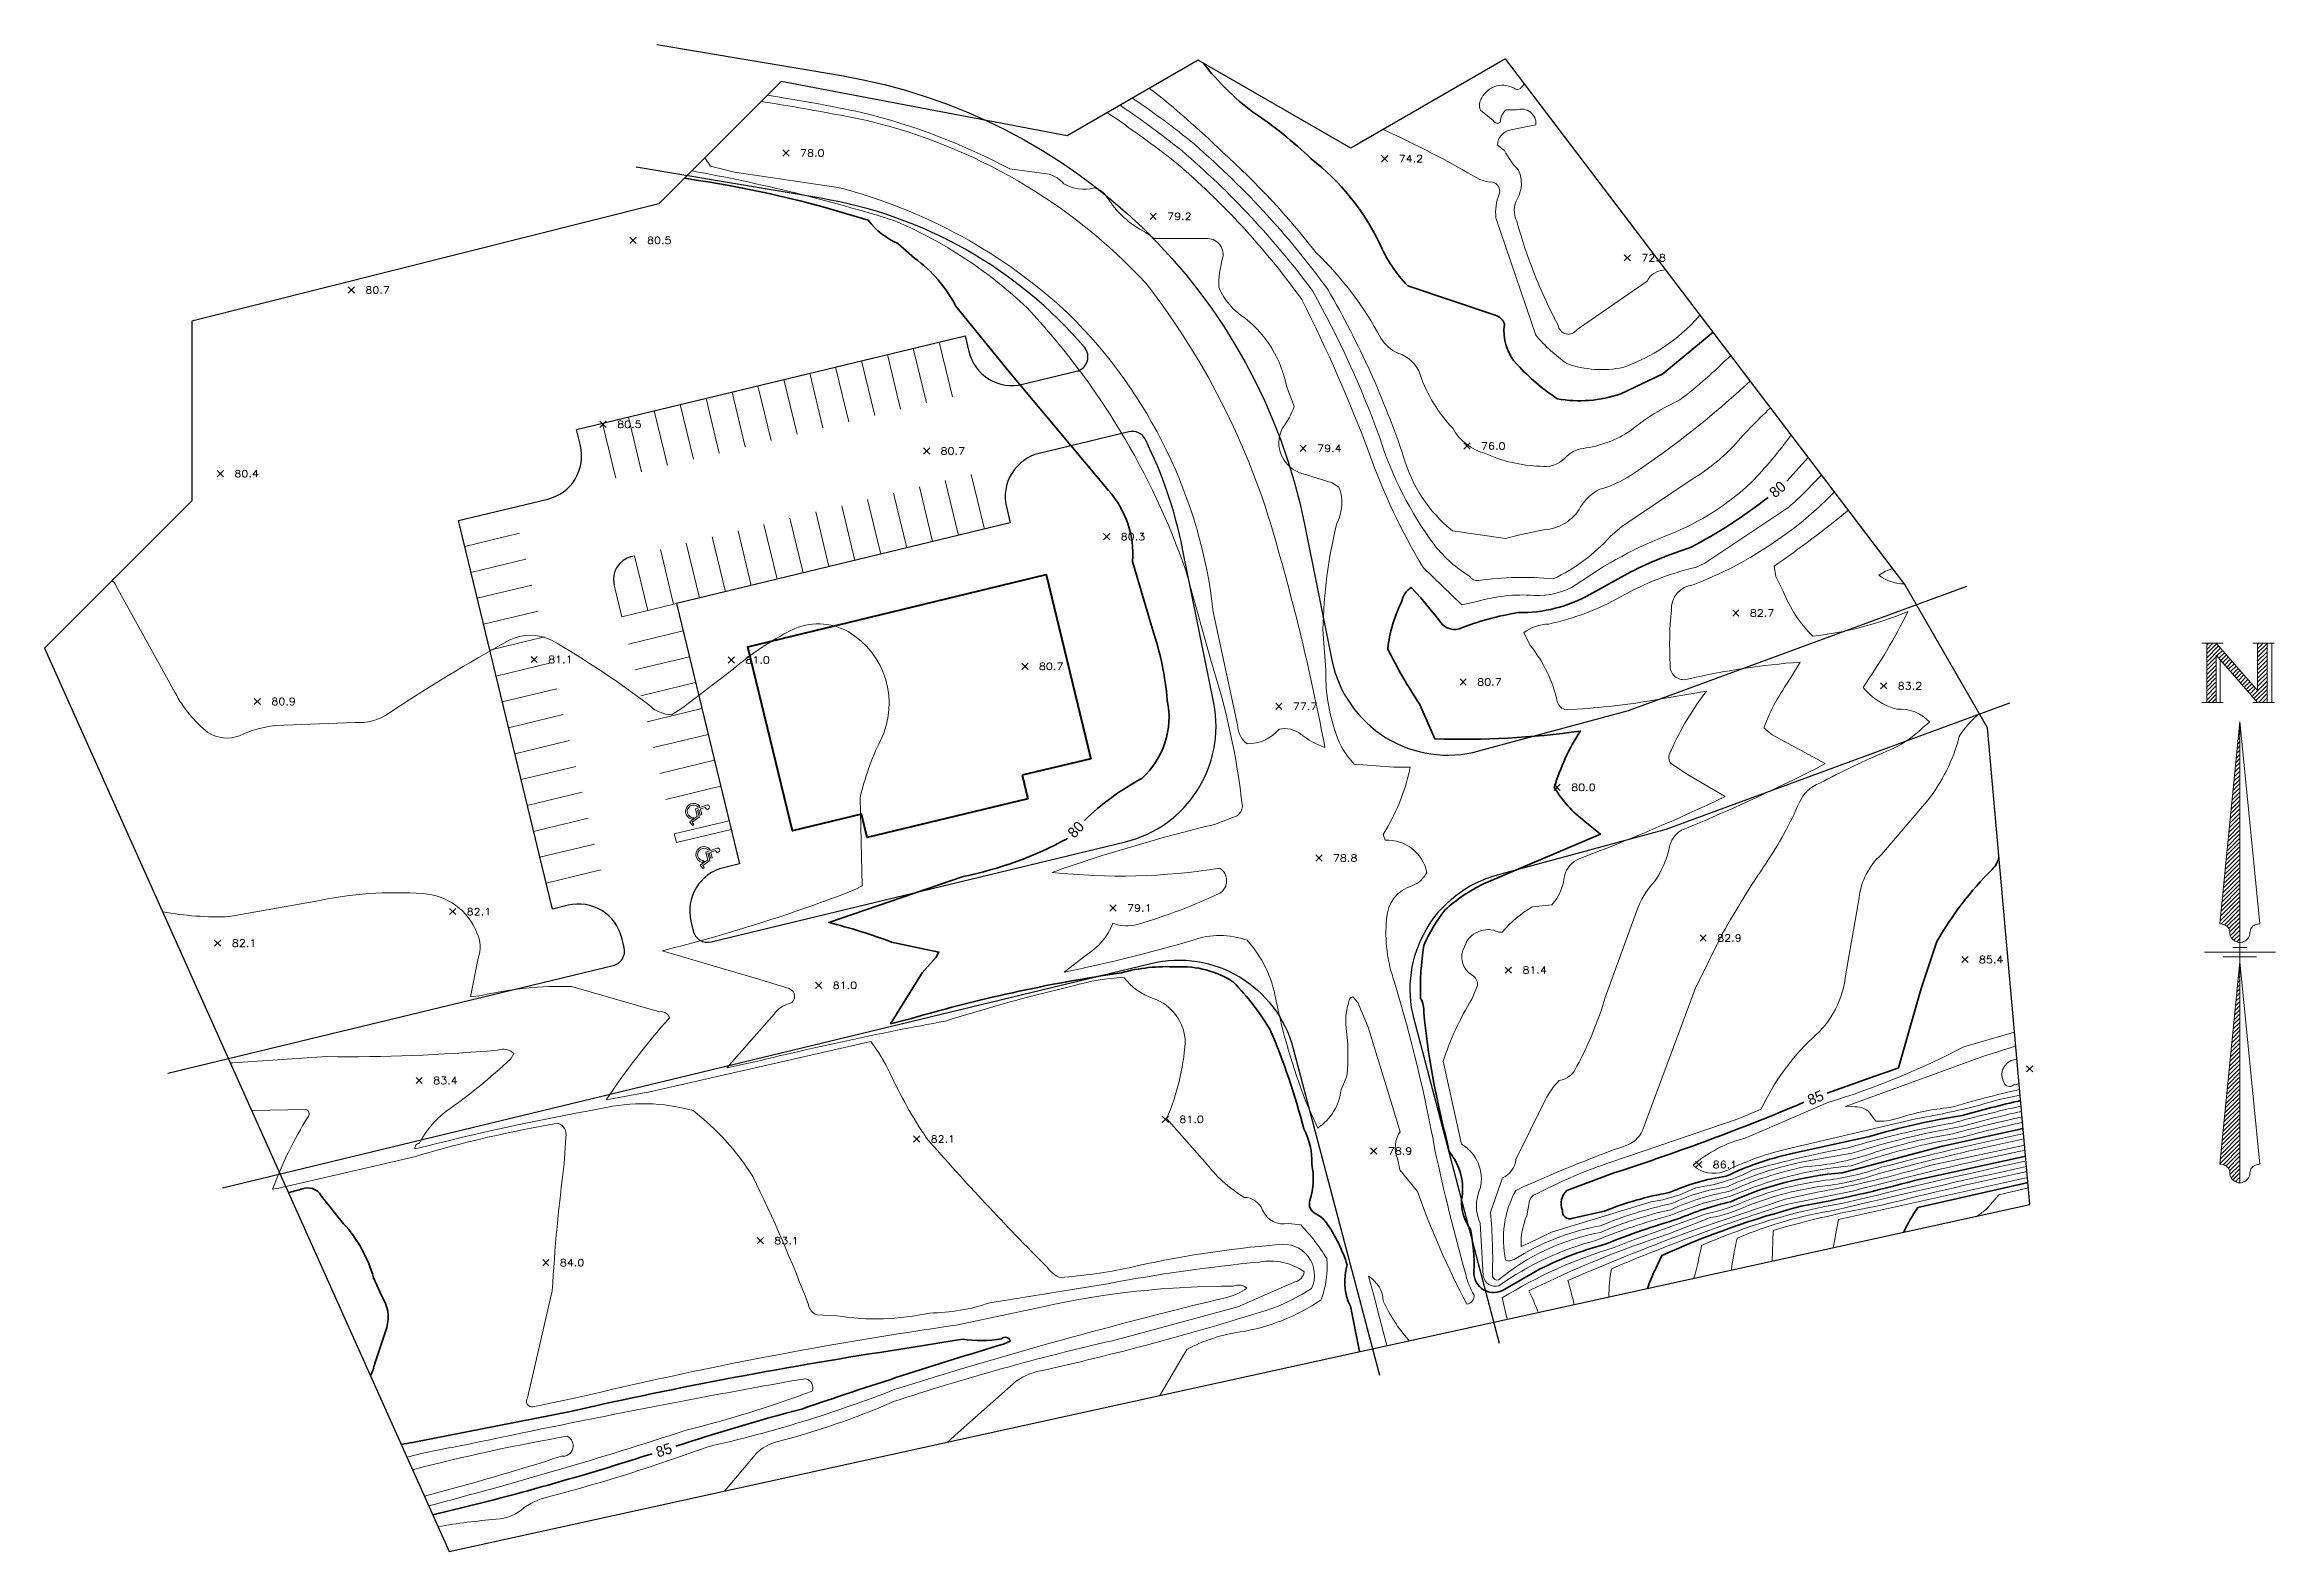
# Model space of a CAD drawing. Header units: feet. Extents: x 78 to 1026291, y 30 to 91635.
# Drawn here: x 1025538 to 1026291, y 91126 to 91635 of the extents above; entities outside this region: 1.
import ezdxf
from ezdxf.enums import TextEntityAlignment as Align

# ---------------------------------------------------------------- set-up
doc = ezdxf.new("R2010")
doc.units = ezdxf.units.FT
doc.header["$LTSCALE"] = 0.5
doc.header["$MEASUREMENT"] = 0
for name, color, linetype, lineweight in [('A-Anno-Note', 10, 'Continuous', 25), ('A-Anno-Symb', 6, 'Continuous', 18), ('C-Site-Cntr', 11, 'Continuous', 35), ('C-Site-Cntr-Intm', 9, 'Continuous', 18), ('C-Site-Ftpr', 2, 'Continuous', 50), ('C-Site-Pkng', 70, 'Continuous', 18), ('C-Site-Road', 57, 'Continuous', 25), ('C-Site-Spot-Elev', 9, 'Continuous', 35)]:
    doc.layers.add(name, color=color, linetype=linetype, lineweight=lineweight)
doc.layers.add('G-Anno-View', color=161, linetype='Continuous', lineweight=18, plot=False)
doc.styles.add('60', font='simplex.shx', dxfattribs={"width": 1.15, "height": 2.4})

# ---------------------------------------------------------------- blocks, each defined once
blk = doc.blocks.new('North')
for p, q in [((-0.14, 2.61), (-0.32, 2.61)), ((-0.28, 2.11), (-0.28, 2.61)), ((-0.28, 2.61), (-0.18, 2.61)), ((-0.28, 2.522), (-0.193, 2.61)), ((-0.28, 2.557), (-0.228, 2.61)), ((-0.28, 2.593), (-0.263, 2.61)), ((-0.28, 2.487), (-0.18, 2.587)), ((-0.28, 2.451), (-0.164, 2.568)), ((-0.28, 2.416), (-0.2, 2.496)), ((-0.28, 2.381), (-0.2, 2.461)), ((0.15, 2.21), (-0.2, 2.61)), ((-0.2, 2.11), (-0.2, 2.51)), ((-0.2, 2.51), (0.15, 2.11)), ((-0.2, 2.51), (-0.2, 2.11)), ((-0.194, 2.503), (-0.147, 2.549)), ((-0.177, 2.484), (-0.131, 2.53)), ((-0.167, 2.11), (-0.167, 2.472)), ((-0.161, 2.465), (-0.114, 2.511)), ((-0.144, 2.446), (-0.098, 2.493)), ((-0.128, 2.427), (-0.081, 2.474)), ((-0.111, 2.408), (-0.065, 2.455)), ((0.29, 2.61), (0.11, 2.61)), ((0.23, 2.61), (0.15, 2.61)), ((0.15, 2.21), (0.15, 2.61)), ((0.15, 2.563), (0.196, 2.61)), ((0.15, 2.599), (0.161, 2.61)), ((0.15, 2.528), (0.228, 2.606)), ((0.15, 2.492), (0.228, 2.571)), ((0.15, 2.457), (0.23, 2.537)), ((0.15, 2.422), (0.23, 2.502)), ((0.15, 2.386), (0.23, 2.466)), ((0.23, 2.11), (0.23, 2.61)), ((0.23, 2.608), (0.232, 2.61)), ((0.269, 2.11), (0.269, 2.61)), ((-0.28, 2.345), (-0.2, 2.425)), ((-0.28, 2.31), (-0.2, 2.39)), ((-0.28, 2.275), (-0.2, 2.355)), ((-0.28, 2.239), (-0.2, 2.319)), ((-0.28, 2.204), (-0.2, 2.284)), ((-0.095, 2.39), (-0.048, 2.436)), ((-0.078, 2.371), (-0.032, 2.417)), ((-0.06, 2.35), (-0.014, 2.397)), ((-0.045, 2.333), (0.001, 2.379)), ((-0.029, 2.314), (0.018, 2.361)), ((-0.012, 2.295), (0.034, 2.342)), ((0.004, 2.276), (0.051, 2.323)), ((0.021, 2.258), (0.067, 2.304)), ((0.037, 2.239), (0.084, 2.285)), ((0.054, 2.22), (0.1, 2.266)), ((0.103, 2.163), (0.23, 2.29)), ((0.15, 2.351), (0.23, 2.431)), ((0.15, 2.316), (0.23, 2.396)), ((0.15, 2.28), (0.23, 2.36)), ((0.15, 2.245), (0.23, 2.325)), ((-0.14, 2.11), (-0.32, 2.11)), ((-0.28, 2.169), (-0.2, 2.249)), ((-0.28, 2.13), (-0.2, 2.21)), ((-0.28, 2.11), (-0.2, 2.11)), ((-0.268, 2.11), (-0.2, 2.178)), ((-0.233, 2.11), (-0.2, 2.142)), ((0.07, 2.201), (0.117, 2.248)), ((0.087, 2.182), (0.133, 2.229)), ((0.29, 2.11), (0.11, 2.11)), ((0.12, 2.145), (0.23, 2.254)), ((0.136, 2.126), (0.23, 2.219)), ((0.15, 2.11), (0.23, 2.11)), ((0.156, 2.11), (0.23, 2.184)), ((0.191, 2.11), (0.23, 2.148)), ((0.227, 2.11), (0.23, 2.113)), ((0.23, 2.11), (0.28, 2.11)), ((0, 1.95), (-0.17, 0.24)), ((-0.003, 1.915), (0, 1.919)), ((0, -1.95), (0, 1.95)), ((0, 1.95), (0.17, 0.24)), ((-0.027, 1.68), (0, 1.706)), ((-0.023, 1.719), (0, 1.742)), ((-0.019, 1.758), (0, 1.777)), ((-0.015, 1.797), (0, 1.813)), ((-0.011, 1.837), (0, 1.848)), ((-0.007, 1.876), (0, 1.883)), ((-0.046, 1.483), (0, 1.53)), ((-0.042, 1.523), (0, 1.565)), ((-0.039, 1.562), (0, 1.6)), ((-0.035, 1.601), (0, 1.636)), ((-0.031, 1.64), (0, 1.671)), ((-0.066, 1.287), (0, 1.353)), ((-0.062, 1.326), (0, 1.388)), ((-0.058, 1.366), (0, 1.424)), ((-0.054, 1.405), (0, 1.459)), ((-0.05, 1.444), (0, 1.494)), ((-0.089, 1.051), (0, 1.141)), ((-0.085, 1.091), (0, 1.176)), ((-0.082, 1.13), (0, 1.212)), ((-0.078, 1.169), (0, 1.247)), ((-0.074, 1.209), (0, 1.282)), ((-0.07, 1.248), (0, 1.318)), ((-0.109, 0.855), (0, 0.964)), ((-0.105, 0.894), (0, 0.999)), ((-0.101, 0.934), (0, 1.035)), ((-0.097, 0.973), (0, 1.07)), ((-0.093, 1.012), (0, 1.105)), ((-0.128, 0.659), (0, 0.787)), ((-0.124, 0.698), (0, 0.823)), ((-0.121, 0.737), (0, 0.858)), ((-0.117, 0.777), (0, 0.893)), ((-0.113, 0.816), (0, 0.929)), ((-0.152, 0.423), (0, 0.575)), ((-0.148, 0.463), (0, 0.61)), ((-0.144, 0.502), (0, 0.646)), ((-0.14, 0.541), (0, 0.681)), ((-0.136, 0.58), (0, 0.717)), ((-0.132, 0.62), (0, 0.752)), ((-0.167, 0.266), (0, 0.434)), ((-0.163, 0.306), (0, 0.469)), ((-0.16, 0.345), (0, 0.504)), ((-0.159, 0.239), (0, 0.398)), ((-0.156, 0.384), (0, 0.54)), ((-0.131, 0.232), (0, 0.363)), ((-0.109, 0.219), (0, 0.328)), ((-0.093, 0.2), (0, 0.292)), ((-0.085, 0.172), (0, 0.257)), ((-0.081, 0.14), (0, 0.222)), ((-0.3, 0), (0.3, 0)), ((-0.068, 0.118), (0, 0.186)), ((-0.06, 0.04), (0.06, 0.04)), ((-0.05, 0.101), (0, 0.151)), ((-0.027, 0.088), (0, 0.116)), ((0, 0.08), (0, 0.08)), ((0, -0.08), (-0.17, -1.79)), ((-0.14, -0.04), (0.14, -0.04)), ((-0.01, -0.177), (0, -0.167)), ((-0.006, -0.138), (0, -0.132)), ((-0.002, -0.098), (0, -0.097)), ((0, -0.04), (0, -1.95)), ((0, -0.08), (0.17, -1.79)), ((-0.029, -0.373), (0, -0.344)), ((-0.025, -0.334), (0, -0.309)), ((-0.021, -0.295), (0, -0.273)), ((-0.017, -0.255), (0, -0.238)), ((-0.014, -0.216), (0, -0.203)), ((-0.053, -0.609), (0, -0.556)), ((-0.049, -0.57), (0, -0.521)), ((-0.045, -0.53), (0, -0.486)), ((-0.041, -0.491), (0, -0.45)), ((-0.037, -0.452), (0, -0.415)), ((-0.033, -0.413), (0, -0.379)), ((-0.072, -0.805), (0, -0.733)), ((-0.068, -0.766), (0, -0.698)), ((-0.064, -0.727), (0, -0.662)), ((-0.06, -0.687), (0, -0.627)), ((-0.056, -0.648), (0, -0.592)), ((-0.092, -1.001), (0, -0.91)), ((-0.088, -0.962), (0, -0.874)), ((-0.084, -0.923), (0, -0.839)), ((-0.08, -0.884), (0, -0.804)), ((-0.076, -0.844), (0, -0.768)), ((-0.115, -1.237), (0, -1.122)), ((-0.111, -1.198), (0, -1.087)), ((-0.107, -1.158), (0, -1.051)), ((-0.103, -1.119), (0, -1.016)), ((-0.099, -1.08), (0, -0.981)), ((-0.096, -1.041), (0, -0.945)), ((-0.135, -1.433), (0, -1.299)), ((-0.131, -1.394), (0, -1.263)), ((-0.127, -1.355), (0, -1.228)), ((-0.123, -1.315), (0, -1.193)), ((-0.119, -1.276), (0, -1.157)), ((-0.154, -1.63), (0, -1.475)), ((-0.15, -1.59), (0, -1.44)), ((-0.146, -1.551), (0, -1.405)), ((-0.142, -1.512), (0, -1.369)), ((-0.138, -1.472), (0, -1.334)), ((-0.17, -1.787), (0, -1.617)), ((-0.166, -1.747), (0, -1.582)), ((-0.162, -1.708), (0, -1.546)), ((-0.158, -1.669), (0, -1.511)), ((-0.142, -1.794), (0, -1.652)), ((-0.117, -1.805), (0, -1.688)), ((-0.099, -1.822), (0, -1.723)), ((-0.087, -1.845), (0, -1.758)), ((-0.084, -1.878), (0, -1.794)), ((-0.074, -1.904), (0, -1.829)), ((-0.058, -1.923), (0, -1.864)), ((-0.037, -1.937), (0, -1.9)), ((-0.012, -1.947), (0, -1.935))]:
    blk.add_line(p, q)
for points in [[(-0.17, 0.24, -0.093518), (-0.128, 0.231, -0.116423), (-0.1, 0.21, -0.187274), (-0.085, 0.166, 0.176917), (-0.07, 0.12, 0.09767), (-0.041, 0.095, 0.083681), (0, 0.08)], [(0.17, 0.24, 0.093518), (0.128, 0.231, 0.116423), (0.1, 0.21, 0.187274), (0.085, 0.166, -0.176917), (0.07, 0.12, -0.09767), (0.041, 0.095, -0.083681), (0, 0.08)], [(-0.17, -1.79, -0.093518), (-0.128, -1.799, -0.116423), (-0.1, -1.82, -0.187274), (-0.085, -1.864, 0.176917), (-0.07, -1.91, 0.09767), (-0.041, -1.935, 0.083681), (0, -1.95)], [(0.17, -1.79, 0.093518), (0.128, -1.799, 0.116423), (0.1, -1.82, 0.187274), (0.085, -1.864, -0.176917), (0.07, -1.91, -0.09767), (0.041, -1.935, -0.083681), (0, -1.95)]]:
    blk.add_lwpolyline(points, format="xyb")
blk = doc.blocks.new('SPOT')
for p, q in [((-0.5, -0.5), (0.5, 0.5)), ((-0.5, 0.5), (0.5, -0.5))]:
    blk.add_line(p, q)
blk = doc.blocks.new('I_SITE_PARKING_Handicap Symbol_P')
at = {"color": 0, "linetype": 'ByBlock', "lineweight": -2}
for points in [[(-0.0204, 0.0036), (-0.0209, 0.01, 1.375474), (0.0151, -0.0272), (0.0119, -0.0191, -1.496783)], [(-0.0191, 0.0336), (-0.0156, -0.0065), (0.0111, -0.0065), (0.0225, -0.0351), (0.0361, -0.0297), (0.0339, -0.0243), (0.0258, -0.0275), (0.0151, -0.0006), (-0.0103, -0.0006), (-0.0107, 0.0044), (0.0085, 0.0044), (0.0085, 0.0102), (-0.0112, 0.0102), (-0.0127, 0.0269, 2.822933)]]:
    blk.add_lwpolyline(points, format="xyb", close=True, dxfattribs=at)
at = {"layer": 'Defpoints', "color": 0, "linetype": 'ByBlock', "lineweight": -2}
blk.add_point((-0.0361, -0.0417), dxfattribs=at)

msp = doc.modelspace()

# ---------------------------------------------------------------- linework, layer by layer
msp.add_lwpolyline([(1025674.24, 91125.7), (1026208.19, 91242.88), (1026193.85, 91403.91), (1026165.88, 91452.37), (1026031.05, 91629.85), (1025978.79, 91599.67), (1025927.27, 91629.41), (1025883, 91603.85), (1025786.43, 91622.26), (1025745.11, 91580.94), (1025587.36, 91541.33), (1025587.36, 91480.63), (1025537.61, 91430.87)], close=True)
at = {"layer": 'C-Site-Cntr', "flags": 128}
for points, elevation in [([(1026101.16, 91537.56), (1026084.19, 91523.48), (1026069.94, 91516.71, -0.128797), (1026048.47, 91515.07, -0.057611), (1026034.96, 91526.61, -0.230799), (1026030.68, 91540.26, 0.279811), (1026027.52, 91543.25), (1025998.02, 91553.24, -0.089033), (1025988.47, 91567.61, 0.116314), (1025965.41, 91596.09, 0.047197), (1025945.64, 91611.95, -0.06606), (1025929, 91628.41, -0.06606)], 75), ([(1025888.81, 91372.59, -0.069714), (1025908.23, 91386.84, 0.265409), (1025916.8, 91413.19, 0.060862), (1025911.81, 91437.21), (1025905.08, 91460.1, 0.20346), (1025896.96, 91484.04), (1025863.35, 91524.2), (1025845.3, 91546.49, 0.113884), (1025831.44, 91562.57), (1025825.8, 91567.48, -0.12372), (1025815.77, 91575.35, 0.042914), (1025753.7, 91589.53, 0.042914)], 80), ([(1026119.74, 91481.73, -0.044354), (1026093.47, 91464.79, 0.03795), (1026073.39, 91456.62), (1026059.49, 91448.92, -0.131807), (1026035.37, 91442.81, 0.05793), (1026015.36, 91437.29, -0.360674), (1026008.55, 91440.44), (1026002.47, 91447.85), (1025999.22, 91451.32, 0.202313), (1025995.94, 91446.43, 0.089983), (1025991.29, 91430.56, 0.031126), (1026002.09, 91411.81), (1026007.22, 91400.21, 0.04393), (1026056.26, 91402.8, 0.069299), (1026047.51, 91383.77, 0.096527), (1026057.85, 91372.31), (1026063.08, 91367.98), (1026023.64, 91351.19, 0.07242), (1026010.56, 91342.34, 0.063637), (1026003.46, 91330.36, 0.045858), (1026002.31, 91312.52, -0.167323), (1026003.4, 91307.78, 0.039152), (1026011.01, 91265.44), (1026011.98, 91260.8, -0.225575), (1026016.17, 91244.37, 0.167113), (1026019.18, 91234.56, -0.058275), (1026020.39, 91220.23, 0.625971), (1026030.81, 91214.28), (1026041.13, 91220.3, -0.053041), (1026064.74, 91229.47, -0.02689), (1026089.36, 91237.99, -0.04699), (1026107, 91243.79, -0.085718), (1026144.7, 91253.61), (1026178.59, 91262.55), (1026205.91, 91268.54)], 80), ([(1025981.78, 91193.19), (1025978.64, 91208.5, -0.188247), (1025977.56, 91222.47, 0.070798), (1025970.96, 91236.16, 0.126576), (1025967, 91239.78, -0.389866), (1025964.97, 91244.28, 0.118797), (1025965.66, 91256.49, 0.127418), (1025962.93, 91268.47, 0.038105), (1025951.48, 91302.1, 0.053531), (1025939.19, 91317.99, 0.159656), (1025919.85, 91323.14, 0.080949), (1025901.31, 91321.17, 0.035203), (1025828.21, 91305.11), (1025823.35, 91303.96), (1025833.99, 91321.17), (1025838.76, 91326.38), (1025839.67, 91328.16), (1025823.63, 91331.55, 0.028348), (1025802.44, 91338.16), (1025847.89, 91353.69, 0.07447), (1025882.96, 91366.46), (1025883.01, 91366.51)], 80), ([(1026139.66, 91280.54), (1026157.67, 91286.86), (1026160.73, 91287.94), (1026163.78, 91289.07), (1026171.43, 91315.83), (1026176.76, 91331.76, -0.067984), (1026195.38, 91356.05, 0.127201), (1026197.75, 91360.15, 0.127201)], 85), ([(1026205.07, 91278, 0.014521), (1026185.29, 91272.92, 0.032735), (1026154, 91265.88), (1026127.33, 91260.02, 0.056288), (1026105.61, 91252.45, 0.070565), (1026086.31, 91246.88, 0.052947), (1026064.47, 91240.65), (1026053.73, 91238.21, -0.590183), (1026050.29, 91241, -0.316118), (1026051.79, 91247.63), (1026067.99, 91253.64, 0.021393), (1026131.86, 91277.41)], 85), ([(1026079.01, 91214.53, -0.046284), (1026082.41, 91222.49), (1026083.81, 91225.68, -0.041748), (1026130.89, 91242.3, 0.022737), (1026169.2, 91251), (1026206.74, 91259.2)], 75), ([(1025647.66, 91185.06, 0.06715), (1025649.12, 91189.2), (1025653.14, 91201.35, 0.225774), (1025651.49, 91211.89), (1025648.7, 91218.16, 0.114238), (1025638.6, 91236.39), (1025631.07, 91245.85, 0.382696), (1025624.26, 91248.01, -0.001739), (1025619.97, 91246.92)], 85), ([(1026165.56, 91233.53, -0.041107), (1026170.3, 91241.84), (1026207.54, 91250.27)], 70), ([(1025750.79, 91161.19, -0.015838), (1025793.31, 91173.79, -0.009334), (1025861.5, 91195.74), (1025863.78, 91196.74, 0.607067), (1025860.86, 91197.5, -0.083374), (1025847.59, 91197.4), (1025826.76, 91194.01, 0.017939), (1025715.25, 91173.01), (1025661.88, 91162.47, 0.023037), (1025658.07, 91161.81, 0.023037)], 85), ([(1025668.73, 91138.02, 0.019357), (1025741.62, 91158.33), (1025742.78, 91158.66)], 85)]:
    msp.add_lwpolyline(points, format="xyb", dxfattribs=dict(at, elevation=elevation))
at = {"layer": 'C-Site-Cntr', "elevation": 80, "flags": 128}
msp.add_lwpolyline([(1026133.3, 91495.25), (1026126.11, 91487.2)], dxfattribs=at)
at = {"layer": 'C-Site-Cntr-Intm', "flags": 128}
for points, elevation in [([(1025781.79, 91617.61, -0.012159), (1025813.57, 91611.79, -0.062091), (1025863.66, 91592.69), (1025876.89, 91590.93, -0.136617), (1025881.88, 91587.67, 0.195072), (1025892.08, 91586.3, -0.203993), (1025896.43, 91583.21, 0.141709), (1025909.57, 91571.27), (1025912.36, 91569.24), (1025930.49, 91569.19, -0.50102), (1025935.39, 91562.25, 0.063671), (1025934.16, 91552.75, 0.148281), (1025943.24, 91542.15, -0.179007), (1025957.07, 91519.3), (1025959.65, 91512.45, -0.078724), (1025955.63, 91505.07, 0.481493), (1025962.68, 91489.72), (1025972.54, 91486.71), (1025974.79, 91485.24, -0.217444), (1025974.06, 91472.94, 0.055833), (1025969.38, 91437.16), (1025970.35, 91423.55, 0.084835), (1025973.19, 91403.77, 0.126551), (1025979.91, 91391.65), (1025993.34, 91390.59), (1025998.85, 91390.59, -0.078729), (1025991.49, 91370.93), (1025989.76, 91367.85), (1025990.4, 91365.98, -0.364039), (1026004.48, 91355.08, -0.187983), (1025999.54, 91350.58, 0.318562), (1025990.9, 91339.51, 0.11154), (1025993.56, 91317.94, -0.027864), (1026007.22, 91261.33, 0.015658), (1026017.5, 91219.64, 0.082932), (1026020.44, 91212.31, -0.411477), (1026017.93, 91209.22, -0.033459), (1026001.28, 91247.23), (1025995.4, 91254.62), (1025994.56, 91258.39, -0.254935), (1025995.42, 91267.46), (1025992.91, 91276), (1025984.67, 91302.76), (1025981.12, 91311.17), (1025979.51, 91313, 0.434814), (1025978.16, 91311.36, 0.100454), (1025977.11, 91303.52, -0.06326), (1025977.43, 91286.24), (1025975.49, 91281.65, -0.219887), (1025967.66, 91268.72), (1025963.54, 91277.94, -0.042653), (1025953.45, 91312.3, 0.141969), (1025943.75, 91332.14, 0.176139), (1025925.49, 91332.18, -0.020012), (1025881.97, 91321.36), (1025889.49, 91327.26, 0.166359), (1025898.41, 91337.89, 0.160951), (1025906.77, 91337.5, 0.037151), (1025934.59, 91348.04, 0.547419), (1025934.48, 91356.51, -0.067525), (1025877.88, 91355.09, -0.024196), (1025932.74, 91371.3), (1025940.41, 91374.2, 0.243133), (1025942.18, 91377.36, 0.050497), (1025931.48, 91426.71), (1025923.03, 91457.07, 0.105088), (1025869.47, 91545.73, 0.090026), (1025824.75, 91575.2, 0.031315), (1025756.23, 91592.05, 0.031315)], 79), ([(1025779.64, 91615.47, -0.012839), (1025815.4, 91609.03, -0.148014), (1025909.6, 91554.08, -0.1003), (1025954.27, 91463.93, -0.023256), (1025970.04, 91397.24, -0.080466), (1025961.89, 91401.75, 0.222392), (1025954.55, 91403.44, -0.223028), (1025943.79, 91398.48, -0.238475), (1025940.56, 91404.95), (1025932.34, 91443.1, 0.171693), (1025883.54, 91543.67, 0.125745), (1025805.66, 91586.45), (1025770.67, 91591.63), (1025762.53, 91593.62), (1025760.6, 91596.43)], 78), ([(1026113.72, 91521.03, -0.03924), (1026073.24, 91489.11, -0.076857), (1026062.87, 91484.51, 0.134173), (1026056.37, 91478.52, -0.26607), (1026043.92, 91470.84), (1026035.88, 91469.09), (1026031.04, 91467.82), (1026013.14, 91470.48, -0.157795), (1025996.64, 91495.47, 0.049969), (1025971.13, 91551.81, 0.060108), (1025924.3, 91602.42, 0.019493), (1025905.09, 91616.6, 0.019493)], 77), ([(1026107.1, 91529.73, -0.033761), (1026089.9, 91514.68, 0.062232), (1026073.36, 91504.36, -0.11832), (1026057.25, 91498.3, 0.167515), (1026051.15, 91495.08, -0.242156), (1026042.7, 91492.25, -0.095899), (1026024.24, 91496.56, -0.208578), (1026013.26, 91505.09, -0.108559), (1026002.23, 91523.2, 0.246808), (1025994.67, 91530.43, -0.14789), (1025988.92, 91535.57, 0.080339), (1025967.11, 91564.32, 0.045477), (1025935.33, 91598.5, 0.028182), (1025910.83, 91619.92, 0.028182)], 76), ([(1026085.08, 91558.73, -0.076636), (1026084.44, 91558.55, 0.263057), (1026078.85, 91554.82), (1026055.2, 91538.42, -0.688974), (1026048.78, 91539.89, -0.052109), (1026034.82, 91575.03, -0.249061), (1026035.14, 91582.73, 0.233615), (1026035.43, 91592.27, -0.078677), (1026030.7, 91598.94), (1026028.36, 91600.75, -0.367386), (1026032.87, 91605.89), (1026041.33, 91607.57, 0.536964), (1026034.79, 91612.66), (1026031.26, 91612.68, 0.245402), (1026029.38, 91608.54, -0.464742), (1026026.84, 91609.01), (1026022.58, 91612.6, -0.264004), (1026023.01, 91616.67, -0.45159), (1026034.42, 91619.65, 0.36723), (1026036.49, 91620.31), (1026037.46, 91621.41)], 73), ([(1026127.53, 91502.84, -0.032813), (1026113.99, 91486.73, -0.094279), (1026086.7, 91469.37, 0.062121), (1026054.96, 91452.28, -0.153629), (1026040.73, 91448.66, 0.08716), (1026021.46, 91446.59), (1026016.33, 91445.4), (1026003.2, 91458.04, -0.050367), (1025985, 91496.73, 0.026692), (1025962.26, 91548.58, 0.06038), (1025919.49, 91595.03, 0.015724), (1025896.59, 91611.69, 0.015724)], 79), ([(1026120.56, 91512.03, 0.024763), (1026107.2, 91498.15, -0.061541), (1026093.04, 91487.25), (1026070.31, 91471.9), (1026066.38, 91468.56, -0.104074), (1026047.18, 91454.2, 0.059996), (1026021.94, 91453.67, -0.331089), (1026019.01, 91455.04, -0.088295), (1026007.14, 91465.52, -0.085698), (1025988.47, 91502.23, 0.039296), (1025965.93, 91551.42, 0.05646), (1025921.67, 91598.89, 0.019489), (1025900.91, 91614.19, 0.019489)], 78), ([(1026096.74, 91543.37, -0.002043), (1026096.26, 91542.78, -0.129092), (1026070.7, 91525.67, -0.138105), (1026051.76, 91526.93, -0.06264), (1026041.25, 91536.55), (1026027.81, 91576.17, -0.123569), (1026028.89, 91584.15, 0.583703), (1026025.39, 91588.28), (1026022.34, 91589.13, 0.025105), (1025989.74, 91605.99, 0.025105)], 74), ([(1026205.72, 91270.65, 0.01378), (1026185.32, 91265.61, 0.043989), (1026147.83, 91255.94, 0.081208), (1026107.05, 91245.65, 0.048809), (1026086.59, 91239.11, 0.0337), (1026061.82, 91230.8, 0.091895), (1026028.82, 91215.41, -0.439126), (1026023.55, 91218.73), (1026022.53, 91236.54, -0.224033), (1026022.53, 91248.26, 0.329733), (1026016.16, 91263.26), (1026009.98, 91291.31, -0.055669), (1026019.64, 91312.28), (1026021.55, 91316.86, 0.320156), (1026019.68, 91320.43, -0.403144), (1026017.16, 91329.93, -0.45436), (1026028.67, 91334.92), (1026029.92, 91334.92, -0.077252), (1026040.06, 91343.43), (1026046.73, 91344.13, 0.161361), (1026050.94, 91353.92, -0.230105), (1026055.94, 91359.7, 0.021615), (1026105.21, 91380.68), (1026093.05, 91387.76), (1026086.74, 91391.99, -0.301871), (1026087.07, 91396.42, -0.061935), (1026098.96, 91416.32), (1026080.37, 91413.09, -0.028833), (1026051.63, 91410.01, -0.299677), (1026048.53, 91412.74, 0.118234), (1026039.39, 91431.7), (1026037.23, 91436.07, -0.150477), (1026045.7, 91438.97, 0.07618), (1026070.05, 91448.24, -0.069435), (1026095.21, 91458.11), (1026098.35, 91459.54), (1026126.73, 91478.44, 0.022513), (1026137.79, 91489.34)], 81), ([(1026205.56, 91272.44, 0.01294), (1026182.14, 91266.79, 0.041802), (1026152.29, 91259.32, -0.055549), (1026131.89, 91255.6, 0.053439), (1026106.66, 91247.33, 0.061793), (1026086.83, 91241.11, 0.048095), (1026063, 91233.4, 0.128688), (1026028.67, 91217.38, -0.368816), (1026026.61, 91218.55, 0.031486), (1026025.97, 91240.32), (1026030.04, 91251.89, 0.262857), (1026034.55, 91258.03), (1026044.44, 91278.17, -0.082688), (1026049.22, 91284.76, 0.259905), (1026055.16, 91289.57, 0.052199), (1026064.74, 91312.83), (1026075.28, 91341.9, -0.105276), (1026081.49, 91352.15, 0.09941), (1026086.43, 91363.65, -0.29255), (1026092.74, 91370.18, 0.016491), (1026136.11, 91390.21), (1026139.03, 91391.81), (1026121.15, 91401.49), (1026118.26, 91403.89, -0.06635), (1026127.34, 91420.63), (1026130.57, 91426.09, 0.03842), (1026092.5, 91420.36, -0.545342), (1026086.69, 91425.31, -0.041251), (1026087.07, 91443.64, -0.401532), (1026094.42, 91452.2, 0.105843), (1026142.17, 91483.57)], 82), ([(1026205.39, 91274.33, 0.014373), (1026184.98, 91269.19, 0.036534), (1026148.07, 91260.17), (1026134.58, 91257.82, 0.069301), (1026105.9, 91248.84, 0.076695), (1026087.18, 91243.2, 0.046799), (1026062.98, 91235.67, 0.096845), (1026034.02, 91224.32, -0.211658), (1026031.09, 91224.07, -0.177028), (1026034.49, 91247.64, -0.022503), (1026072.38, 91263.04, 0.210808), (1026077.7, 91268.79), (1026095.08, 91315.74), (1026104.45, 91334.62, -0.022264), (1026119.07, 91358.17, 0.046394), (1026130.31, 91378.75, -0.205712), (1026137.16, 91385.18, -0.024748), (1026159.86, 91396.01, 0.097021), (1026171.94, 91403.92), (1026174.27, 91405.81, 0.237644), (1026163.25, 91410.19, -0.15907), (1026151.8, 91417.57, 0.038119), (1026166.93, 91443.15, -0.068522), (1026134.84, 91434.83, -0.10193), (1026124.79, 91450.02), (1026122.34, 91455.08), (1026121.8, 91458.55, 0.021674), (1026146.84, 91477.43, 0.021674)], 83), ([(1026165.77, 91452.51, -0.166868), (1026157.14, 91455.51, -0.084352), (1026161.85, 91457.67)], 84), ([(1025914.24, 91178.37), (1025923.42, 91193.91, -0.08971), (1025941.39, 91199.82, 0.111313), (1025968.75, 91210.71, 0.113767), (1025970.66, 91224.61, 0.052168), (1025961.91, 91236), (1025957.72, 91236.5, -0.367001), (1025948.99, 91241.02, 0.307492), (1025942.76, 91245.3, -0.096842), (1025929.52, 91257.35), (1025916.58, 91271.88, 0.084638), (1025922.86, 91297.57, 0.316456), (1025912.07, 91312.47, -0.144813), (1025902.08, 91319.59, 0.061017), (1025885, 91316.7, 0.020142), (1025841.86, 91304.84, 0.014945), (1025775.4, 91290.57), (1025768.07, 91289.06), (1025783.97, 91307.22, -0.179543), (1025789.24, 91310.73, 0.706298), (1025789.06, 91315.81), (1025779.21, 91318.84), (1025746.22, 91328.59, 0.031247), (1025811.4, 91349.26), (1025813.79, 91350.53), (1025813.05, 91380.22, -0.057742), (1025819.91, 91399.59, 0.392811), (1025809.02, 91436.39, 0.248671), (1025789.83, 91436.93, 0.054155), (1025770.15, 91423.76), (1025753.09, 91410.69), (1025749.31, 91408.34, -0.179739), (1025742.2, 91411.23, 0.032231), (1025708.86, 91433.51, 0.231811), (1025694.5, 91433.49, 0.019502), (1025653.76, 91408.78, -0.182461), (1025642.48, 91405.73), (1025615.32, 91404.69, 0.076755), (1025603.43, 91401.23, -0.238031), (1025592.79, 91402.33, -0.106234), (1025581.7, 91415.78), (1025561.73, 91451.77, 0.226236), (1025560.32, 91453.59)], 81), ([(1026205.23, 91276.13, 0.013001), (1026182.02, 91270.4, 0.028804), (1026146.8, 91262.02, 0.026273), (1026114.31, 91254.45, -0.086577), (1026095.34, 91248.54, -0.082365), (1026080.27, 91243.78), (1026046.6, 91233.56), (1026038.87, 91229.81), (1026036.33, 91228.71, -0.114042), (1026038.22, 91239), (1026039.2, 91244.12, -0.279223), (1026041.23, 91246.34, -0.044106), (1026071.87, 91258.93), (1026109.58, 91271.86), (1026117.4, 91275.07, -0.093557), (1026134.7, 91299.11, 0.197774), (1026145.95, 91320.78), (1026150.48, 91346.51, -0.18742), (1026158.03, 91361.09), (1026173.25, 91378.93, 0.108323), (1026184.28, 91400.99, -0.074439), (1026191.07, 91408.74, -0.074439)], 84), ([(1025842.72, 91162.68, -0.011637), (1025845.17, 91164.94), (1025865.77, 91183.17, -0.121245), (1025875.21, 91186.94, 0.022157), (1025952.79, 91207.96, 0.048304), (1025965.56, 91214.51, 0.599702), (1025954.34, 91229.33, 0.035808), (1025903.96, 91221.53, -0.033678), (1025880.65, 91218.2, -0.150532), (1025876.1, 91221.82, -0.017164), (1025835.53, 91265.27, -0.040906), (1025823.12, 91287.35, 0.05259), (1025816.69, 91297.9), (1025742.05, 91280.9), (1025727.28, 91278.28, -0.031928), (1025748.64, 91305.95, 0.371056), (1025745.26, 91307.99), (1025715.54, 91316.51, 0.063385), (1025685.2, 91313.49), (1025681.48, 91313.05), (1025684.03, 91326.13, 0.213393), (1025683.62, 91334.63, 0.293316), (1025665.39, 91347.89, 0.07082), (1025629.31, 91345.33), (1025600.03, 91340.16, -0.057471), (1025577.49, 91341.79)], 82), ([(1026204.91, 91279.81), (1026198.3, 91278.49, -0.031774), (1026169.63, 91271.84), (1026126.84, 91261.75, 0.058762), (1026106.11, 91254.51, -0.261026), (1026095.57, 91255.13), (1026094.42, 91256.22, -0.113415), (1026111.97, 91265.32), (1026139.91, 91277.32, 0.04647), (1026185.89, 91296.18), (1026203.01, 91301.09)], 86), ([(1025767.32, 91146.13), (1025778.12, 91159, -0.114337), (1025784.43, 91162.58, 0.039724), (1025824.32, 91176.28, -0.02394), (1025898.26, 91196.86), (1025940.66, 91208.35), (1025959.93, 91216.74, 0.324756), (1025963.02, 91220.13, 0.204975), (1025947.99, 91223.45, 0.022106), (1025896.65, 91216.13), (1025856.9, 91209.7, -0.079848), (1025836.58, 91206.22, -0.093917), (1025805.16, 91205.29), (1025798.43, 91205.62, -0.272448), (1025795.64, 91209, 0.022783), (1025776.77, 91252.38, 0.087875), (1025756.7, 91274.58, 0.127862), (1025725.5, 91275.28, 0.018256), (1025662.73, 91261.65, -0.44545), (1025664.14, 91263.53, -0.101545), (1025673.1, 91274.28, 0.035586), (1025695.06, 91292.09), (1025696.13, 91293.92, 0.28507), (1025690.69, 91295.04, -0.025288), (1025632.94, 91292.85), (1025601.23, 91290.73, -0.007374), (1025600.36, 91290.71)], 83), ([(1026204.73, 91281.73, 0.018281), (1026181.23, 91275.6, 0.060486), (1026163.34, 91271.93, -0.092181), (1026156.08, 91271.06), (1026154.63, 91272.97, 0.296191), (1026149.01, 91275.86), (1026145.87, 91275.98), (1026193.12, 91293.19, 0.004274), (1026203.42, 91296.46, 0.004274)], 87), ([(1026204.57, 91283.61), (1026202.62, 91283.25, -0.542105), (1026199.37, 91284.12, -0.522131), (1026203.04, 91291.83, -0.000235), (1026203.81, 91292.09, -0.000235)], 88), ([(1025670.5, 91134.05, -0.022137), (1025690.16, 91136.56, 0.177546), (1025699.6, 91140.52, -0.098655), (1025709.07, 91144.45, 0.022798), (1025761.75, 91161.07, 0.037871), (1025824.88, 91180.46, -0.017554), (1025936.95, 91211.51, 0.091112), (1025943.64, 91214.59, 0.30889), (1025939.2, 91215.25, 0.056687), (1025874.22, 91208.24), (1025846.06, 91202.2, 0.02355), (1025717.05, 91177.53), (1025702.59, 91174.49, -0.631537), (1025700.67, 91177.62), (1025709.06, 91213.68, -0.018139), (1025713.1, 91256.6), (1025713.65, 91265.68, 0.389937), (1025710.98, 91270.34), (1025701.96, 91268.64, 0.027949), (1025662.98, 91259.11), (1025616.75, 91248.35), (1025614.63, 91248.02, -0.054638), (1025626.65, 91272.55, 0.492212), (1025625.85, 91275), (1025607.58, 91274.6)], 84), ([(1026031.65, 91204.14), (1026029.94, 91211.33, -0.064503), (1026067.73, 91228.36), (1026072.8, 91230.38), (1026099.1, 91239.86, 0.056796), (1026112.39, 91244.15, -0.069851), (1026140.85, 91251.26, 0.05287), (1026157.95, 91255.44, -0.012937), (1026206.06, 91266.82, -0.012937)], 79), ([(1026042.02, 91206.41, 0.042625), (1026038.91, 91213.67, -0.037757), (1026086.18, 91232.93), (1026100.27, 91238.47, 0.074008), (1026112.48, 91242.34, -0.064371), (1026139.85, 91249.28, 0.045588), (1026157.29, 91253.32, -0.014149), (1026206.22, 91265.05, -0.014149)], 78), ([(1026054.19, 91209.09, 0.018638), (1026052.14, 91217.21, -0.015659), (1026095.89, 91234.68), (1026125.47, 91244.66), (1026136.46, 91247.01, 0.027314), (1026174.77, 91256.22), (1026206.41, 91262.94)], 77), ([(1026065.98, 91211.67, -0.049424), (1026066.82, 91221.15, -0.023877), (1026125.85, 91242.92), (1026148.25, 91247.41, -0.010967), (1026206.56, 91261.26, -0.010967)], 76), ([(1026094.69, 91217.97, 0.021122), (1026097.23, 91228.98, -0.064013), (1026145.08, 91243.28, -0.005725), (1026206.88, 91257.61, -0.005725)], 74), ([(1026107.32, 91220.75, -0.022727), (1026109.25, 91231.52, -0.06125), (1026142.64, 91241.03, -0.005362), (1026207.05, 91255.72, -0.005362)], 73), ([(1026121.08, 91223.77), (1026121.41, 91234.14, -0.025461), (1026158.08, 91242.67, -0.007981), (1026207.2, 91254.02, -0.007981)], 72), ([(1026190.49, 91239, -0.024648), (1026193.49, 91241.28), (1026197.7, 91246.14), (1026207.69, 91248.51)], 69), ([(1025990.95, 91195.21), (1025987.96, 91206.83), (1025986.98, 91210.52), (1025984.81, 91218.62, -0.247616), (1025989.77, 91210.25, 0.074733), (1025998.24, 91197.2, -0.002054), (1025998.45, 91196.85, -0.002054)], 79), ([(1025659.99, 91157.52, -0.028822), (1025677.41, 91161.19, -0.008171), (1025789.98, 91183.28), (1025794.74, 91183.95, -0.442764), (1025796.89, 91179.87, -0.028952), (1025754.31, 91166.63, -0.014792), (1025667.35, 91141.1, -0.014792)], 86), ([(1025661.9, 91153.28, -0.020795), (1025714.12, 91164.59, -0.84091), (1025712.15, 91157.83, -0.01428), (1025665.88, 91144.38, -0.01428)], 87)]:
    msp.add_lwpolyline(points, format="xyb", dxfattribs=dict(at, elevation=elevation))
at = {"layer": 'C-Site-Cntr-Intm', "elevation": 71, "flags": 128}
msp.add_lwpolyline([(1026141.67, 91228.28), (1026143.53, 91237.76), (1026207.39, 91251.95)], dxfattribs=at)
at = {"layer": 'C-Site-Ftpr'}
msp.add_lwpolyline([(1025867.74, 91387.87), (1025869.66, 91379.95), (1025815.41, 91366.84), (1025813.49, 91374.75), (1025790.17, 91369.12), (1025775.13, 91431.32), (1025875.89, 91455.68), (1025890.93, 91393.47)], close=True, dxfattribs=at)
at = {"layer": 'C-Site-Pkng'}
for p, q in [((1025835.48, 91513.65), (1025831.01, 91532.11)), ((1025844.23, 91515.76), (1025839.76, 91534.23)), ((1025809.23, 91507.3), (1025804.77, 91525.77)), ((1025817.98, 91509.42), (1025813.52, 91527.88)), ((1025826.73, 91511.53), (1025822.27, 91530)), ((1025774.24, 91498.84), (1025769.78, 91517.31)), ((1025782.99, 91500.96), (1025778.52, 91519.43)), ((1025791.74, 91503.07), (1025787.27, 91521.54)), ((1025800.48, 91505.19), (1025796.02, 91523.66)), ((1025748, 91492.5), (1025743.53, 91510.97)), ((1025756.74, 91494.61), (1025752.28, 91513.08)), ((1025765.49, 91496.73), (1025761.03, 91515.2)), ((1025730.5, 91488.27), (1025726.04, 91506.74)), ((1025739.25, 91490.39), (1025734.78, 91508.85)), ((1025846.28, 91468.93), (1025841.82, 91487.4)), ((1025855.03, 91471.05), (1025850.57, 91489.52)), ((1025811.29, 91460.48), (1025806.83, 91478.94)), ((1025820.04, 91462.59), (1025815.58, 91481.06)), ((1025828.79, 91464.7), (1025824.32, 91483.17)), ((1025837.54, 91466.82), (1025833.07, 91485.29)), ((1025785.05, 91454.13), (1025780.58, 91472.6)), ((1025793.8, 91456.25), (1025789.33, 91474.71)), ((1025802.54, 91458.36), (1025798.08, 91476.83)), ((1025679.51, 91465.14), (1025697.97, 91469.61)), ((1025750.06, 91445.67), (1025745.59, 91464.14)), ((1025758.8, 91447.79), (1025754.34, 91466.26)), ((1025767.55, 91449.9), (1025763.09, 91468.37)), ((1025776.3, 91452.02), (1025771.84, 91470.49)), ((1025681.62, 91456.4), (1025700.09, 91460.86)), ((1025736.84, 91462.03), (1025735.87, 91461.79)), ((1025741.31, 91443.56), (1025736.84, 91462.03)), ((1025683.74, 91447.65), (1025702.2, 91452.11)), ((1025732.56, 91441.44), (1025729.98, 91452.14)), ((1025685.85, 91438.9), (1025704.32, 91443.36)), ((1025732.56, 91441.44), (1025751.03, 91445.91)), ((1025687.96, 91430.15), (1025706.43, 91434.61)), ((1025734.79, 91432.21), (1025753.26, 91436.67)), ((1025736.91, 91423.46), (1025755.37, 91427.93)), ((1025690.08, 91421.4), (1025708.55, 91425.87)), ((1025739.02, 91414.71), (1025757.49, 91419.18)), ((1025692.19, 91412.65), (1025710.66, 91417.12)), ((1025694.31, 91403.91), (1025712.78, 91408.37)), ((1025741.14, 91405.97), (1025759.6, 91410.43)), ((1025696.42, 91395.16), (1025714.89, 91399.62)), ((1025743.25, 91397.22), (1025761.72, 91401.68)), ((1025698.54, 91386.41), (1025717.01, 91390.87)), ((1025745.36, 91388.47), (1025763.83, 91392.93)), ((1025700.65, 91377.66), (1025719.12, 91382.13)), ((1025747.48, 91379.72), (1025765.95, 91384.19)), ((1025702.77, 91368.91), (1025721.23, 91373.38)), ((1025750.3, 91368.06), (1025768.77, 91372.52)), ((1025750.3, 91368.06), (1025751, 91365.14)), ((1025751, 91365.14), (1025769.47, 91369.61)), ((1025704.88, 91360.17), (1025723.35, 91364.63)), ((1025707, 91351.42), (1025725.46, 91355.88))]:
    msp.add_line(p, q, dxfattribs=at)
at = {"layer": 'C-Site-Pkng', "lineweight": -2}
msp.add_arc((1025737.75, 91454.02), 8, 103.58842, 193.58842, dxfattribs=at)
at = {"layer": 'C-Site-Road'}
for points in [[(1025744.35, 91634.7), (1025806.75, 91624.21, -0.310961), (1025963.15, 91472.69), (1025972.37, 91426.81, 0.433809), (1026022.05, 91396.08), (1026072.57, 91409.78), (1026186.86, 91451.79)], [(1025579.21, 91287.26), (1025729.66, 91323.63, 0.414214), (1025733.34, 91329.66), (1025732.56, 91332.91, 0.414214), (1025714.46, 91343.96), (1025709.11, 91342.67), (1025677.39, 91473.89), (1025707.52, 91481.17, 0.414214), (1025718.58, 91499.28), (1025717.29, 91504.63), (1025848.51, 91536.34), (1025849.8, 91531, 0.414214), (1025867.91, 91519.94), (1025886.19, 91524.36, 0.560067), (1025888.81, 91532.47, 0.1757), (1025799.79, 91582.79), (1025737.39, 91593.28)], [(1026029.06, 91195.88), (1026000.17, 91305.49, -0.412139), (1026028.39, 91354.29), (1026085.33, 91369.72), (1026201.35, 91412.37)], [(1025597.65, 91248.51), (1025911.26, 91324.31, -0.408229), (1025959.34, 91295.62), (1025988.44, 91185.18)]]:
    msp.add_lwpolyline(points, format="xyb", dxfattribs=at)
msp.add_lwpolyline([(1025751.03, 91445.91), (1025772.29, 91357.94), (1025766.94, 91356.65, 0.414214), (1025755.89, 91338.55), (1025756.67, 91335.3, 0.414214), (1025762.71, 91331.61), (1025902.65, 91365.44, 0.402874), (1025932.47, 91412.2), (1025921.98, 91464.42, 0.065165), (1025909.42, 91501.27, 0.350751), (1025903.76, 91503.92), (1025873.54, 91496.61, 0.414214), (1025862.49, 91478.51), (1025863.78, 91473.16)], format="xyb", close=True, dxfattribs=at)
at = {"layer": 'Defpoints', "color": 0, "linetype": 'ByBlock', "lineweight": -2}
for p in [(1025848.51, 91536.34), (1025703.11, 91505.83), (1025717.29, 91504.63), (1025740.57, 91489.16), (1025677.39, 91473.89), (1025863.78, 91473.16), (1025700.62, 91467.16), (1025732.56, 91441.44), (1025772.29, 91357.94), (1025709.11, 91342.67)]:
    msp.add_point(p, dxfattribs=at)
at = {"layer": 'G-Anno-View'}
msp.add_circle((90.38, 41.8), 12, dxfattribs=at)

# ---------------------------------------------------------------- block references
at = {"layer": 'A-Anno-Symb', "xscale": 40, "yscale": 40, "zscale": 40}
msp.add_blockref('North', (1026279.08, 91328.09), dxfattribs=at)
at = {"layer": 'C-Site-Pkng', "color": 70, "linetype": 'Continuous', "lineweight": 18, "xscale": 100, "yscale": 100, "zscale": 100, "rotation": 283.9999999999997}
for p in [(1025758.41, 91375.16), (1025761.93, 91360.58)]:
    msp.add_blockref('I_SITE_PARKING_Handicap Symbol_P', p, dxfattribs=at)
at = {"layer": 'C-Site-Spot-Elev', "xscale": 2.099999999976717, "yscale": 2.099999999976717, "zscale": 2.099999999976717}
for p in [(1025788.03, 91598.05), (1025990.24, 91596.18), (1025912.03, 91576.72), (1025736.34, 91568.57), (1026072.18, 91562.69), (1025641.22, 91551.82), (1025726.24, 91506.44), (1025835.5, 91497.44), (1025962.68, 91498.35), (1026018.01, 91499.1), (1025596.96, 91489.79), (1025896.32, 91468.5), (1026108.83, 91442.71), (1025702.94, 91426.98), (1025769.53, 91426.8), (1025868.71, 91424.65), (1026016.74, 91419.36), (1026158.77, 91418.08), (1025609.44, 91412.81), (1025954.49, 91411.17), (1026048.48, 91383.79), (1025968.01, 91359.91), (1025898.5, 91343.04), (1025675.43, 91341.84), (1025596.09, 91331.16), (1026097.79, 91332.88), (1026032.03, 91322.06), (1026186.21, 91325.64), (1025799.07, 91316.93), (1025664.13, 91284.77), (1026208.08, 91288.7), (1025916.13, 91271.68), (1025832.14, 91265), (1025986.54, 91260.97), (1026096.27, 91256.38), (1025779.33, 91230.67), (1025706.91, 91223.26)]:
    msp.add_blockref('SPOT', p, dxfattribs=at)

# ---------------------------------------------------------------- texts
at = {"layer": 'A-Anno-Note'}
for s, rotation, p in [('80', 40.63461, (1026122.93, 91484.46)), ('80', 46.30793, (1025885.91, 91369.55)), ('85', 21.85394, (1026135.76, 91278.97)), ('85', 17.54116, (1025746.78, 91159.93))]:
    msp.add_text(s, height=3.6, rotation=rotation, dxfattribs=at).set_placement(p, align=Align.MIDDLE_CENTER)
at = {"layer": 'C-Site-Spot-Elev', "style": '60', "width": 1.15}
for s, p in [('78.0', (1025796.89, 91598.05)), ('74.2', (1025999.1, 91596.18)), ('79.2', (1025920.9, 91576.72)), ('80.5', (1025745.2, 91568.57)), ('72.8', (1026081.05, 91562.69)), ('80.7', (1025650.08, 91551.82)), ('80.5', (1025735.11, 91506.44)), ('80.7', (1025844.36, 91497.44)), ('79.4', (1025971.55, 91498.35)), ('76.0', (1026026.88, 91499.1)), ('80.4', (1025605.82, 91489.79)), ('80.3', (1025905.19, 91468.5)), ('82.7', (1026117.69, 91442.71)), ('81.1', (1025711.81, 91426.98)), ('81.0', (1025778.4, 91426.8)), ('80.7', (1025877.58, 91424.65)), ('80.7', (1026025.61, 91419.36)), ('83.2', (1026167.64, 91418.08)), ('80.9', (1025618.31, 91412.81)), ('77.7', (1025963.36, 91411.17)), ('80.0', (1026057.35, 91383.79)), ('78.8', (1025976.88, 91359.91)), ('79.1', (1025907.36, 91343.04)), ('82.1', (1025684.3, 91341.84)), ('82.1', (1025604.96, 91331.16)), ('82.9', (1026106.66, 91332.88)), ('81.4', (1026040.9, 91322.06)), ('85.4', (1026195.08, 91325.64)), ('81.0', (1025807.93, 91316.93)), ('83.4', (1025672.99, 91284.77)), ('81.0', (1025925, 91271.68)), ('82.1', (1025841.01, 91265)), ('78.9', (1025995.41, 91260.97)), ('86.1', (1026105.13, 91256.38)), ('83.1', (1025788.19, 91230.67)), ('84.0', (1025715.77, 91223.26))]:
    msp.add_text(s, height=2.4, dxfattribs=at).set_placement(p, align=Align.MIDDLE_CENTER)

doc.saveas('drawing.dxf')
